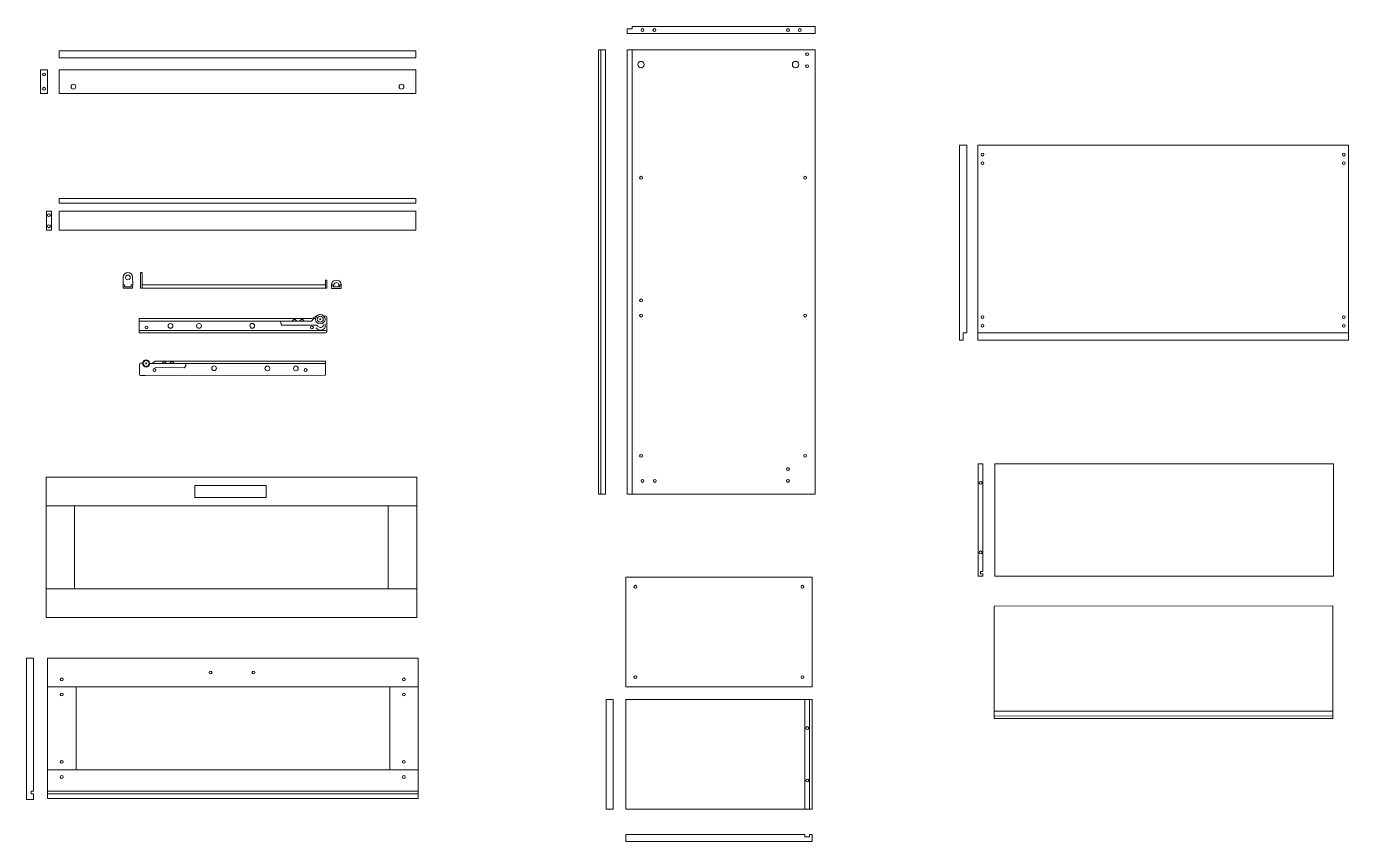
# Model space of a CAD drawing. Header units: millimetres. Extents: x -46 to 1613, y -146 to 808.
# Drawn here: x 1335.1 to 1613.2, y 195.1 to 366.5 of the extents above; entities that cross this region are included whole.
import ezdxf

# ---------------------------------------------------------------- set-up
doc = ezdxf.new("R2010")
doc.units = ezdxf.units.MM
doc.header["$MEASUREMENT"] = 0
doc.layers.add('elementi non sezionati', color=8, linetype='Continuous', lineweight=18)
doc.layers.add('viti e cerniere', color=4, linetype='Continuous', lineweight=18)

msp = doc.modelspace()

# ---------------------------------------------------------------- linework, layer by layer
at = {"layer": 'elementi non sezionati', "ltscale": 0.7}
for p, q in [((1461.48, 365.02), (1461.48, 366.02)), ((1461.48, 366.02), (1461.98, 366.02)), ((1500.98, 365.02), (1461.48, 365.02)), ((1461.98, 366.02), (1462.48, 366.02)), ((1462.48, 366.52), (1500.48, 366.52)), ((1462.48, 366.02), (1462.48, 366.52)), ((1500.98, 366.02), (1500.98, 365.02)), ((1455.9, 361.63), (1455.9, 268.13)), ((1462.48, 361.63), (1462.48, 268.13)), ((1341.99, 360.92), (1341.99, 361.42)), ((1341.99, 361.42), (1416.99, 361.42)), ((1341.99, 360.92), (1341.99, 359.92)), ((1341.99, 359.92), (1416.99, 359.92)), ((1416.99, 361.42), (1416.99, 360.92)), ((1416.99, 359.92), (1416.99, 360.92)), ((1338.04, 357.42), (1339.04, 357.42)), ((1338.04, 352.42), (1338.04, 357.42)), ((1339.04, 357.42), (1339.54, 357.42)), ((1339.54, 357.42), (1339.54, 352.42)), ((1339.04, 352.42), (1338.04, 352.42)), ((1339.54, 352.42), (1339.04, 352.42)), ((1535.19, 341.56), (1613.19, 341.56)), ((1341.99, 329.33), (1341.99, 330.33)), ((1341.99, 330.33), (1416.99, 330.33)), ((1416.99, 329.33), (1341.99, 329.33)), ((1416.99, 330.33), (1416.99, 329.33)), ((1341.99, 327.7), (1416.99, 327.7)), ((1341.99, 323.7), (1341.99, 327.7)), ((1416.99, 327.7), (1416.99, 323.7)), ((1416.99, 323.7), (1341.99, 323.7)), ((1535.8, 251.41), (1535.8, 251.91)), ((1535.8, 251.91), (1536.3, 251.91)), ((1536.3, 251.41), (1535.8, 251.41)), ((1536.3, 251.41), (1536.3, 251.41)), ((1498.84, 224.96), (1498.84, 201.92)), ((1499.84, 224.96), (1499.84, 201.92)), ((1609.88, 222.51), (1538.66, 222.51)), ((1538.66, 221.48), (1609.88, 221.51)), ((1336.1, 205.15), (1336.1, 205.65)), ((1336.1, 205.65), (1336.6, 205.65)), ((1336.6, 205.15), (1336.1, 205.15)), ((1417.53, 205.65), (1339.53, 205.65)), ((1339.53, 205.15), (1417.53, 205.15)), ((1461.18, 196.58), (1461.18, 195.08)), ((1498.84, 196.58), (1461.18, 196.58)), ((1461.18, 195.08), (1500.34, 195.08)), ((1498.84, 196.08), (1498.84, 196.58)), ((1499.84, 196.08), (1498.84, 196.08)), ((1500.34, 196.58), (1499.84, 196.58)), ((1499.84, 196.58), (1499.84, 196.08)), ((1500.34, 195.08), (1500.34, 196.58))]:
    msp.add_line(p, q, dxfattribs=at)
at = {"layer": 'elementi non sezionati'}
for p, q in [((1532.87, 305.65), (1532.87, 302.06)), ((1535.19, 302.06), (1613.19, 302.06)), ((1339.22, 271.71), (1339.22, 242.21)), ((1417.22, 271.71), (1339.22, 271.71)), ((1370.53, 269.96), (1385.53, 269.96)), ((1370.53, 269.96), (1370.53, 267.46)), ((1385.53, 267.46), (1385.53, 269.96)), ((1417.22, 242.21), (1417.22, 271.71)), ((1370.53, 267.46), (1385.53, 267.46)), ((1339.22, 265.71), (1417.22, 265.71)), ((1345.22, 248.21), (1345.22, 265.71)), ((1411.22, 248.21), (1411.22, 265.71)), ((1339.22, 248.21), (1417.22, 248.21)), ((1417.22, 242.21), (1339.22, 242.21)), ((1339.53, 233.65), (1339.53, 204.15)), ((1417.53, 233.65), (1339.53, 233.65)), ((1417.53, 204.15), (1417.53, 233.65)), ((1339.53, 227.65), (1417.53, 227.65)), ((1345.53, 210.15), (1345.53, 227.65)), ((1411.53, 210.15), (1411.53, 227.65)), ((1339.53, 210.15), (1417.53, 210.15)), ((1417.53, 204.15), (1339.53, 204.15))]:
    msp.add_line(p, q, dxfattribs=at)
at = {"layer": 'elementi non sezionati', "ltscale": 0.7}
for points in [[(1500.48, 366.52), (1500.98, 366.52), (1500.98, 366.02)], [(1461.48, 361.63), (1500.98, 361.63), (1500.98, 268.13), (1461.48, 268.13), (1461.48, 361.63)], [(1341.99, 357.42), (1416.99, 357.42), (1416.99, 352.42), (1341.99, 352.42), (1341.99, 357.42)], [(1339.34, 327.7), (1340.34, 327.7), (1340.34, 323.7), (1339.34, 323.7), (1339.34, 327.7)], [(1535.3, 274.54), (1536.3, 274.54), (1536.3, 251.91)], [(1536.3, 251.41), (1536.3, 250.91), (1535.3, 250.91), (1535.3, 274.54)], [(1538.79, 274.51), (1610.02, 274.54), (1610.03, 250.87), (1538.81, 250.87), (1538.81, 274.51)], [(1461.18, 250.68), (1500.34, 250.68), (1500.34, 227.65), (1461.18, 227.65), (1461.18, 250.68)], [(1538.65, 244.61), (1609.87, 244.64), (1609.88, 220.98), (1538.66, 220.98), (1538.66, 244.61)], [(1335.1, 233.65), (1336.6, 233.65), (1336.6, 205.65)], [(1336.6, 205.15), (1336.6, 203.9), (1335.1, 203.9), (1335.1, 233.65)], [(1457.01, 224.96), (1458.51, 224.96), (1458.51, 201.92)], [(1458.52, 201.92), (1457.04, 201.92), (1457.04, 224.96)], [(1461.18, 224.96), (1500.34, 224.96), (1500.34, 201.92), (1461.18, 201.92), (1461.18, 224.96)]]:
    msp.add_lwpolyline(points, dxfattribs=at)
msp.add_lwpolyline([(1455.4, 268.13), (1455.4, 361.63), (1456.9, 361.63), (1456.9, 268.13)], close=True, dxfattribs=at)
at = {"layer": 'elementi non sezionati'}
for points in [[(1532.87, 340.11), (1532.87, 341.56), (1531.37, 341.56), (1531.37, 300.56), (1532.12, 300.56), (1532.12, 302.06), (1532.87, 302.06)], [(1532.87, 305.65), (1532.87, 340.11)], [(1535.19, 341.56), (1535.19, 300.56), (1613.19, 300.56), (1613.19, 341.56)]]:
    msp.add_lwpolyline(points, dxfattribs=at)
at = {"layer": 'viti e cerniere', "ltscale": 0.7}
for p, q in [((1359.12, 312.16), (1359.12, 314.74)), ((1359.12, 314.74), (1359.42, 314.74)), ((1359.42, 314.74), (1359.42, 311.45)), ((1359.12, 311.45), (1359.12, 312.16)), ((1359.42, 312.16), (1397.98, 312.16)), ((1398.28, 313.16), (1397.98, 313.16)), ((1397.98, 313.16), (1397.98, 311.45)), ((1398.28, 313.16), (1398.28, 312.16)), ((1398.28, 312.16), (1398.28, 311.45)), ((1399.79, 312.16), (1399.79, 311.74)), ((1400.79, 312.16), (1400.79, 311.74)), ((1359.12, 311.45), (1398.28, 311.45)), ((1362.2, 296.15), (1361.57, 295.64)), ((1398.01, 296.14), (1398.01, 293.15))]:
    msp.add_line(p, q, dxfattribs=at)
at = {"layer": 'viti e cerniere'}
for p, q in [((1358.84, 305.07), (1395.05, 305.07)), ((1358.84, 305.07), (1358.84, 302.07)), ((1358.84, 304.57), (1395.05, 304.57)), ((1388.96, 303.66), (1396.12, 303.66)), ((1391.52, 305.02), (1391.03, 304.58)), ((1391.98, 304.57), (1391.52, 305.02)), ((1393.08, 305.02), (1392.59, 304.58)), ((1393.54, 304.57), (1393.08, 305.02)), ((1395.05, 304.57), (1395.57, 305.07)), ((1395.9, 305.54), (1395.15, 305.09)), ((1395.57, 305.07), (1395.92, 305.07)), ((1396.13, 305.57), (1396.01, 305.57)), ((1397.53, 303.46), (1397.53, 303.84)), ((1398.07, 305.57), (1397.7, 305.57)), ((1397.93, 303.25), (1397.93, 303.99)), ((1398.27, 302.27), (1398.27, 305.37)), ((1358.84, 302.57), (1396.05, 302.57)), ((1358.84, 302.07), (1395.94, 302.07)), ((1395.94, 302.07), (1398.07, 302.07)), ((1396.05, 302.57), (1397.87, 302.57)), ((1397.74, 302.07), (1397.54, 302.07)), ((1397.87, 302.57), (1398.27, 302.57)), ((1358.91, 293.34), (1358.91, 295.48)), ((1359.11, 295.68), (1359.48, 295.68)), ((1398.01, 295.64), (1361.06, 295.64)), ((1398.01, 296.14), (1362.2, 296.15)), ((1363.64, 295.65), (1364.1, 296.1)), ((1364.1, 296.1), (1364.59, 295.66)), ((1365.2, 295.65), (1365.66, 296.1)), ((1365.66, 296.1), (1366.15, 295.66)), ((1360.11, 293.14), (1359.11, 293.14)), ((1398.01, 293.15), (1360.11, 293.14)), ((1368.22, 294.74), (1362.2, 294.76))]:
    msp.add_line(p, q, dxfattribs=at)
at = {"layer": 'viti e cerniere', "ltscale": 0.06}
for points in [[(1357.45, 312.16), (1357.44, 313.86, 0.879968), (1355.44, 313.86), (1355.45, 312.16)], [(1401.29, 312.16), (1401.29, 312.29, 0.879968), (1399.29, 312.29), (1399.29, 312.16)]]:
    msp.add_lwpolyline(points, format="xyb", dxfattribs=at)
at = {"layer": 'viti e cerniere', "ltscale": 0.7}
for points in [[(1357.14, 311.75), (1357.14, 312.16), (1357.45, 312.16), (1357.44, 311.75), (1357.44, 311.45), (1355.44, 311.45), (1355.44, 311.75), (1355.45, 312.16), (1355.74, 312.16), (1355.74, 311.75), (1356.44, 311.75), (1357.14, 311.75)], [(1400.99, 311.74), (1400.99, 312.16), (1401.29, 312.16), (1401.29, 311.74), (1401.29, 311.44), (1399.29, 311.44), (1399.29, 311.74), (1399.29, 312.16), (1399.59, 312.16), (1399.59, 311.74), (1400.29, 311.74), (1400.99, 311.74)]]:
    msp.add_lwpolyline(points, dxfattribs=at)
at = {"layer": 'viti e cerniere'}
for centre, radius in [((1464.68, 365.77), 0.3), ((1467.18, 365.77), 0.3), ((1495.28, 365.77), 0.3), ((1497.78, 365.77), 0.3), ((1499.3, 360.68), 0.3), ((1338.8, 356.42), 0.3), ((1499.3, 358.18), 0.3), ((1338.8, 353.42), 0.3), ((1536.19, 339.56), 0.3), ((1612.19, 339.56), 0.3), ((1536.19, 337.76), 0.3), ((1612.19, 337.76), 0.3), ((1464.38, 334.71), 0.3), ((1498.89, 334.71), 0.3), ((1339.83, 326.82), 0.3), ((1339.83, 324.5), 0.3), ((1464.38, 308.91), 0.3), ((1396.91, 304.95), 1), ((1464.38, 305.71), 0.3), ((1498.89, 305.71), 0.3), ((1360.37, 303.19), 0.3), ((1365.4, 303.54), 0.5), ((1371.4, 303.54), 0.5), ((1382.6, 303.55), 0.5), ((1395.15, 303.19), 0.3), ((1396.91, 304.95), 0.628), ((1396.91, 304.95), 0.1), ((1536.19, 305.37), 0.3), ((1536.19, 303.56), 0.3), ((1612.19, 305.37), 0.3), ((1612.19, 303.56), 0.3), ((1360.28, 295.64), 0.628), ((1360.28, 295.64), 0.1), ((1374.58, 294.63), 0.5), ((1385.78, 294.61), 0.5), ((1391.78, 294.61), 0.5), ((1362.04, 294.26), 0.3), ((1393.83, 294.26), 0.3), ((1464.38, 276.21), 0.3), ((1498.89, 276.21), 0.3), ((1495.28, 273.43), 0.3), ((1464.68, 270.93), 0.3), ((1467.28, 270.93), 0.3), ((1495.28, 270.93), 0.3), ((1535.8, 270.54), 0.3), ((1535.8, 255.91), 0.3), ((1463.18, 248.68), 0.3), ((1498.34, 248.68), 0.3), ((1373.84, 230.64), 0.3), ((1382.84, 230.64), 0.3), ((1342.53, 229.19), 0.3), ((1414.49, 229.19), 0.3), ((1463.18, 229.65), 0.3), ((1498.34, 229.65), 0.3), ((1342.53, 226), 0.3), ((1414.49, 226), 0.3), ((1499.34, 218.96), 0.3), ((1342.53, 211.86), 0.3), ((1414.49, 211.86), 0.3), ((1342.53, 208.66), 0.3), ((1414.49, 208.66), 0.3), ((1499.34, 207.92), 0.3)]:
    msp.add_circle(centre, radius, dxfattribs=at)
at = {"layer": 'viti e cerniere', "ltscale": 0.7}
for centre, radius in [((1464.38, 358.51), 0.66), ((1496.87, 358.51), 0.66), ((1344.99, 353.86), 0.501), ((1413.99, 353.86), 0.501), ((1356.44, 313.73), 0.5), ((1360.28, 295.64), 0.788)]:
    msp.add_circle(centre, radius, dxfattribs=at)
msp.add_arc((1400.29, 312.16), 0.5, 0.0769, 179.9744, dxfattribs=at)
at = {"layer": 'viti e cerniere'}
for centre, radius, start, end in [((1389.25, 304.26), 0.69, 153.2964, 233.7499), ((1388.96, 303.86), 0.2, 233.7499, 270), ((1395.05, 305.27), 0.2, 270, 300.573), ((1396.01, 305.37), 0.2, 90, 120.573), ((1396.12, 303.46), 0.2, 24.7418, 90), ((1396.96, 303.69), 1.06, 220.0816, 335.6485), ((1396.95, 304), 0.791, 214.846, 317.4589), ((1398.07, 305.37), 0.2, 0, 90), ((1395.99, 302.89), 0.2, 33.9274, 90), ((1398.07, 302.27), 0.2, 270, 0), ((1359.11, 295.48), 0.2, 90, 180), ((1368.22, 294.94), 0.2, 270, 306.2501), ((1367.93, 295.33), 0.69, 306.2501, 26.7036), ((1359.11, 293.34), 0.2, 180, 270)]:
    msp.add_arc(centre, radius, start, end, dxfattribs=at)

doc.saveas('drawing.dxf')
